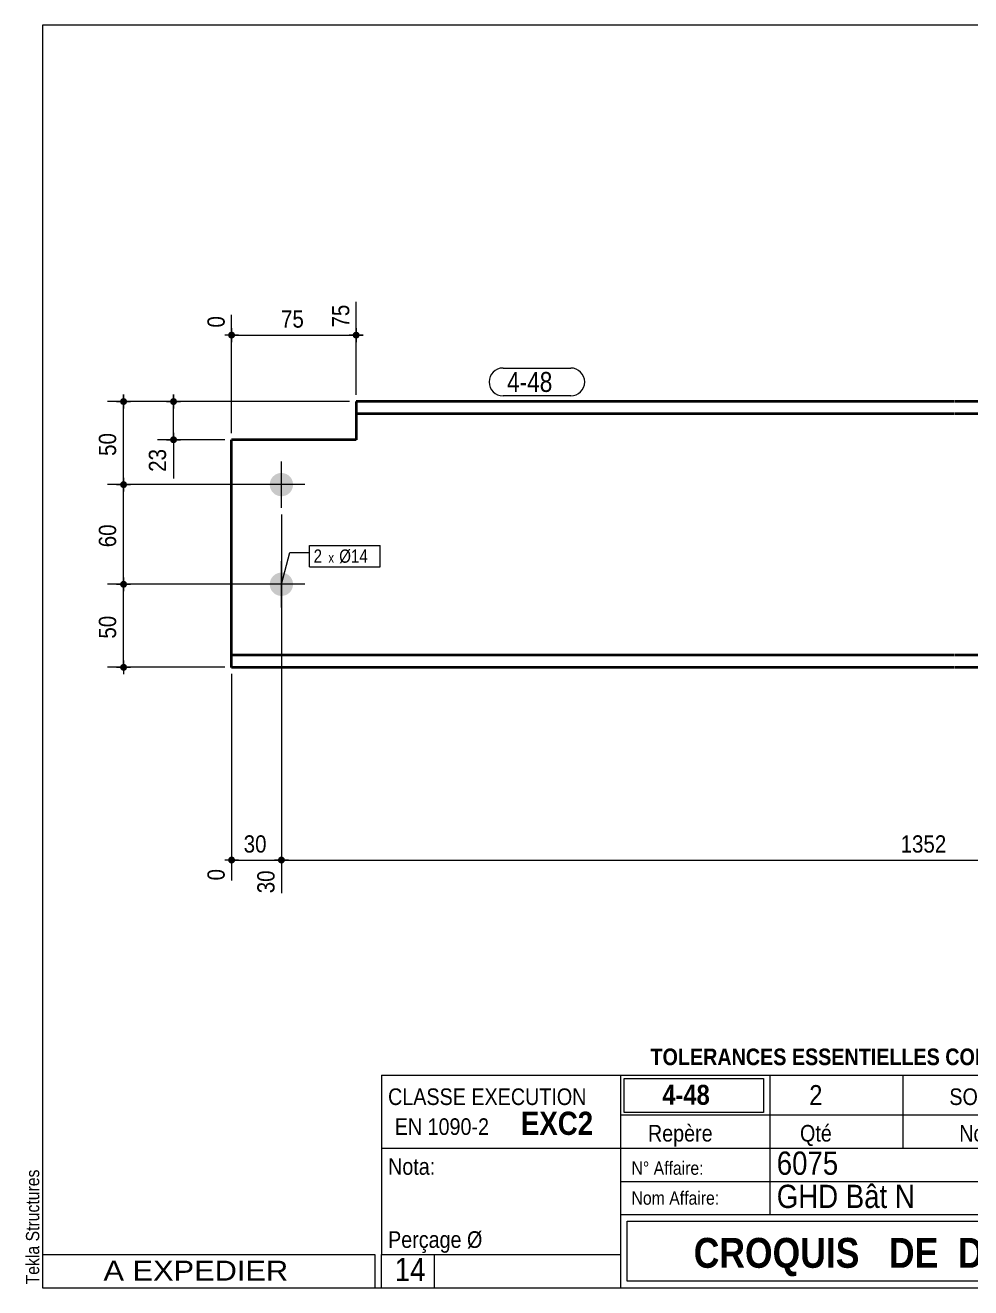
# Model space of a CAD drawing. Header units: millimetres. Extents: x 2 to 287, y 5 to 195.
# Drawn here: x 2.4 to 144.7, y 5 to 195 of the extents above; entities that cross this region are included whole.
import ezdxf

# ---------------------------------------------------------------- set-up
doc = ezdxf.new("R2010")
doc.units = ezdxf.units.MM
doc.linetypes.add('CACHE2', pattern=[1.190625, 0.79375, -0.396875])
for name, color, linetype, lineweight in [('Autre type objet', 1, 'Continuous', 0), ('Boulon', 7, 'Continuous', 0), ('Cache', 7, 'Continuous', 0), ('Cotation', 7, 'Continuous', 0), ('Désignation boulon', 3, 'Continuous', 0), ('Feuille dessin', 5, 'Continuous', 0), ('Piece', 2, 'Continuous', 0), ('Repère pièce', 3, 'Continuous', 0)]:
    doc.layers.add(name, color=color, linetype=linetype, lineweight=lineweight)
doc.styles.add('ARIAL', font='ARIAL.TTF')
doc.styles.add('ARIAL_BOLD', font='ARIALBD.TTF')
doc.styles.add('ARIAL_NARROW', font='ARIAL.TTF')
doc.styles.add('COMIC_SANS_MS', font='COMIC.TTF')

# ---------------------------------------------------------------- blocks, each defined once
blk = doc.blocks.new('*A2')
at = {"layer": 'Boulon'}
for points in [[(42.7, 125.82), (42.7, 125.78), (42.69, 125.74), (42.69, 125.7), (42.69, 125.65), (42.68, 125.61), (42.67, 125.57), (42.66, 125.53), (42.66, 125.48), (42.65, 125.44), (42.63, 125.4), (42.62, 125.36), (42.61, 125.32), (42.6, 125.28), (42.58, 125.24), (42.56, 125.2), (42.55, 125.16), (42.53, 125.12), (42.51, 125.08), (42.49, 125.04), (42.47, 125), (42.45, 124.97), (42.43, 124.93), (42.4, 124.89), (42.38, 124.86), (42.35, 124.82), (42.33, 124.79), (42.3, 124.76), (42.27, 124.72), (42.24, 124.69), (42.22, 124.66), (42.19, 124.63), (42.15, 124.6), (42.12, 124.57), (42.09, 124.54), (42.06, 124.51), (42.02, 124.49), (41.99, 124.46), (41.96, 124.44), (41.92, 124.41), (41.88, 124.39), (41.85, 124.37), (41.81, 124.34), (41.77, 124.32), (41.73, 124.3), (41.7, 124.29), (41.66, 124.27), (41.62, 124.25), (41.58, 124.23), (41.54, 124.22), (41.5, 124.21), (41.46, 124.19), (41.41, 124.18), (41.37, 124.17), (41.33, 124.16), (41.29, 124.15), (41.25, 124.14), (41.2, 124.14), (41.16, 124.13), (41.12, 124.13), (41.08, 124.12), (41.03, 124.12), (40.99, 124.12), (40.95, 124.12), (40.91, 124.12), (40.86, 124.12), (40.82, 124.12), (40.78, 124.13), (40.73, 124.13), (40.69, 124.14), (40.65, 124.14), (40.61, 124.15), (40.56, 124.16), (40.52, 124.17), (40.48, 124.18), (40.44, 124.19), (40.4, 124.21), (40.36, 124.22), (40.32, 124.23), (40.28, 124.25), (40.24, 124.27), (40.2, 124.29), (40.16, 124.3), (40.12, 124.32), (40.09, 124.34), (40.05, 124.37), (40.01, 124.39), (39.98, 124.41), (39.94, 124.44), (39.91, 124.46), (39.87, 124.49), (39.84, 124.51), (39.81, 124.54), (39.77, 124.57), (39.74, 124.6), (39.71, 124.63), (39.68, 124.66), (39.65, 124.69), (39.62, 124.72), (39.6, 124.76), (39.57, 124.79), (39.54, 124.82), (39.52, 124.86), (39.49, 124.89), (39.47, 124.93), (39.45, 124.97), (39.43, 125), (39.4, 125.04), (39.39, 125.08), (39.37, 125.12), (39.35, 125.16), (39.33, 125.2), (39.32, 125.24), (39.3, 125.28), (39.29, 125.32), (39.27, 125.36), (39.26, 125.4), (39.25, 125.44), (39.24, 125.48), (39.23, 125.53), (39.22, 125.57), (39.22, 125.61), (39.21, 125.65), (39.21, 125.7), (39.2, 125.74), (39.2, 125.78), (39.2, 125.82), (39.2, 125.87), (39.2, 125.91), (39.2, 125.95), (39.2, 126), (39.21, 126.04), (39.21, 126.08), (39.22, 126.12), (39.22, 126.17), (39.23, 126.21), (39.24, 126.25), (39.25, 126.29), (39.26, 126.33), (39.27, 126.38), (39.29, 126.42), (39.3, 126.46), (39.32, 126.5), (39.33, 126.54), (39.35, 126.58), (39.37, 126.62), (39.39, 126.65), (39.4, 126.69), (39.43, 126.73), (39.45, 126.77), (39.47, 126.8), (39.49, 126.84), (39.52, 126.87), (39.54, 126.91), (39.57, 126.94), (39.6, 126.98), (39.62, 127.01), (39.65, 127.04), (39.68, 127.07), (39.71, 127.1), (39.74, 127.13), (39.77, 127.16), (39.81, 127.19), (39.84, 127.22), (39.87, 127.25), (39.91, 127.27), (39.94, 127.3), (39.98, 127.32), (40.01, 127.35), (40.05, 127.37), (40.09, 127.39), (40.12, 127.41), (40.16, 127.43), (40.2, 127.45), (40.24, 127.47), (40.28, 127.48), (40.32, 127.5), (40.36, 127.51), (40.4, 127.53), (40.44, 127.54), (40.48, 127.55), (40.52, 127.56), (40.56, 127.57), (40.61, 127.58), (40.65, 127.59), (40.69, 127.6), (40.73, 127.6), (40.78, 127.61), (40.82, 127.61), (40.86, 127.61), (40.91, 127.62), (40.95, 127.62), (40.99, 127.62), (41.03, 127.61), (41.08, 127.61), (41.12, 127.61), (41.16, 127.6), (41.2, 127.6), (41.25, 127.59), (41.29, 127.58), (41.33, 127.57), (41.37, 127.56), (41.41, 127.55), (41.46, 127.54), (41.5, 127.53), (41.54, 127.51), (41.58, 127.5), (41.62, 127.48), (41.66, 127.47), (41.7, 127.45), (41.73, 127.43), (41.77, 127.41), (41.81, 127.39), (41.85, 127.37), (41.88, 127.35), (41.92, 127.32), (41.96, 127.3), (41.99, 127.27), (42.02, 127.25), (42.06, 127.22), (42.09, 127.19), (42.12, 127.16), (42.15, 127.13), (42.19, 127.1), (42.22, 127.07), (42.24, 127.04), (42.27, 127.01), (42.3, 126.98), (42.33, 126.94), (42.35, 126.91), (42.38, 126.87), (42.4, 126.84), (42.43, 126.8), (42.45, 126.77), (42.47, 126.73), (42.49, 126.69), (42.51, 126.65), (42.53, 126.62), (42.55, 126.58), (42.56, 126.54), (42.58, 126.5), (42.6, 126.46), (42.61, 126.42), (42.62, 126.38), (42.63, 126.33), (42.65, 126.29), (42.66, 126.25), (42.66, 126.21), (42.67, 126.17), (42.68, 126.12), (42.69, 126.08), (42.69, 126.04), (42.69, 126), (42.7, 125.95), (42.7, 125.91), (42.7, 125.87)], [(42.7, 110.82), (42.7, 110.78), (42.69, 110.74), (42.69, 110.7), (42.69, 110.65), (42.68, 110.61), (42.67, 110.57), (42.66, 110.53), (42.66, 110.48), (42.65, 110.44), (42.63, 110.4), (42.62, 110.36), (42.61, 110.32), (42.6, 110.28), (42.58, 110.24), (42.56, 110.2), (42.55, 110.16), (42.53, 110.12), (42.51, 110.08), (42.49, 110.04), (42.47, 110), (42.45, 109.97), (42.43, 109.93), (42.4, 109.89), (42.38, 109.86), (42.35, 109.82), (42.33, 109.79), (42.3, 109.76), (42.27, 109.72), (42.24, 109.69), (42.22, 109.66), (42.19, 109.63), (42.15, 109.6), (42.12, 109.57), (42.09, 109.54), (42.06, 109.51), (42.02, 109.49), (41.99, 109.46), (41.96, 109.44), (41.92, 109.41), (41.88, 109.39), (41.85, 109.37), (41.81, 109.34), (41.77, 109.32), (41.73, 109.3), (41.7, 109.29), (41.66, 109.27), (41.62, 109.25), (41.58, 109.23), (41.54, 109.22), (41.5, 109.21), (41.46, 109.19), (41.41, 109.18), (41.37, 109.17), (41.33, 109.16), (41.29, 109.15), (41.25, 109.14), (41.2, 109.14), (41.16, 109.13), (41.12, 109.13), (41.08, 109.12), (41.03, 109.12), (40.99, 109.12), (40.95, 109.12), (40.91, 109.12), (40.86, 109.12), (40.82, 109.12), (40.78, 109.13), (40.73, 109.13), (40.69, 109.14), (40.65, 109.14), (40.61, 109.15), (40.56, 109.16), (40.52, 109.17), (40.48, 109.18), (40.44, 109.19), (40.4, 109.21), (40.36, 109.22), (40.32, 109.23), (40.28, 109.25), (40.24, 109.27), (40.2, 109.29), (40.16, 109.3), (40.12, 109.32), (40.09, 109.34), (40.05, 109.37), (40.01, 109.39), (39.98, 109.41), (39.94, 109.44), (39.91, 109.46), (39.87, 109.49), (39.84, 109.51), (39.81, 109.54), (39.77, 109.57), (39.74, 109.6), (39.71, 109.63), (39.68, 109.66), (39.65, 109.69), (39.62, 109.72), (39.6, 109.76), (39.57, 109.79), (39.54, 109.82), (39.52, 109.86), (39.49, 109.89), (39.47, 109.93), (39.45, 109.97), (39.43, 110), (39.4, 110.04), (39.39, 110.08), (39.37, 110.12), (39.35, 110.16), (39.33, 110.2), (39.32, 110.24), (39.3, 110.28), (39.29, 110.32), (39.27, 110.36), (39.26, 110.4), (39.25, 110.44), (39.24, 110.48), (39.23, 110.53), (39.22, 110.57), (39.22, 110.61), (39.21, 110.65), (39.21, 110.7), (39.2, 110.74), (39.2, 110.78), (39.2, 110.82), (39.2, 110.87), (39.2, 110.91), (39.2, 110.95), (39.2, 111), (39.21, 111.04), (39.21, 111.08), (39.22, 111.12), (39.22, 111.17), (39.23, 111.21), (39.24, 111.25), (39.25, 111.29), (39.26, 111.33), (39.27, 111.38), (39.29, 111.42), (39.3, 111.46), (39.32, 111.5), (39.33, 111.54), (39.35, 111.58), (39.37, 111.62), (39.39, 111.65), (39.4, 111.69), (39.43, 111.73), (39.45, 111.77), (39.47, 111.8), (39.49, 111.84), (39.52, 111.87), (39.54, 111.91), (39.57, 111.94), (39.6, 111.98), (39.62, 112.01), (39.65, 112.04), (39.68, 112.07), (39.71, 112.1), (39.74, 112.13), (39.77, 112.16), (39.81, 112.19), (39.84, 112.22), (39.87, 112.25), (39.91, 112.27), (39.94, 112.3), (39.98, 112.32), (40.01, 112.35), (40.05, 112.37), (40.09, 112.39), (40.12, 112.41), (40.16, 112.43), (40.2, 112.45), (40.24, 112.47), (40.28, 112.48), (40.32, 112.5), (40.36, 112.51), (40.4, 112.53), (40.44, 112.54), (40.48, 112.55), (40.52, 112.56), (40.56, 112.57), (40.61, 112.58), (40.65, 112.59), (40.69, 112.6), (40.73, 112.6), (40.78, 112.61), (40.82, 112.61), (40.86, 112.61), (40.91, 112.62), (40.95, 112.62), (40.99, 112.62), (41.03, 112.61), (41.08, 112.61), (41.12, 112.61), (41.16, 112.6), (41.2, 112.6), (41.25, 112.59), (41.29, 112.58), (41.33, 112.57), (41.37, 112.56), (41.41, 112.55), (41.46, 112.54), (41.5, 112.53), (41.54, 112.51), (41.58, 112.5), (41.62, 112.48), (41.66, 112.47), (41.7, 112.45), (41.73, 112.43), (41.77, 112.41), (41.81, 112.39), (41.85, 112.37), (41.88, 112.35), (41.92, 112.32), (41.96, 112.3), (41.99, 112.27), (42.02, 112.25), (42.06, 112.22), (42.09, 112.19), (42.12, 112.16), (42.15, 112.13), (42.19, 112.1), (42.22, 112.07), (42.24, 112.04), (42.27, 112.01), (42.3, 111.98), (42.33, 111.94), (42.35, 111.91), (42.38, 111.87), (42.4, 111.84), (42.43, 111.8), (42.45, 111.77), (42.47, 111.73), (42.49, 111.69), (42.51, 111.65), (42.53, 111.62), (42.55, 111.58), (42.56, 111.54), (42.58, 111.5), (42.6, 111.46), (42.61, 111.42), (42.62, 111.38), (42.63, 111.33), (42.65, 111.29), (42.66, 111.25), (42.66, 111.21), (42.67, 111.17), (42.68, 111.12), (42.69, 111.08), (42.69, 111.04), (42.69, 111), (42.7, 110.95), (42.7, 110.91), (42.7, 110.87)]]:
    blk.add_hatch(color=256, dxfattribs=at).paths.add_polyline_path(points, flags=17)
at = {"layer": 'Boulon', "linetype": 'Continuous', "lineweight": 0}
for p, q in [((40.95, 122.37), (40.95, 129.37)), ((44.45, 125.87), (37.45, 125.87)), ((40.95, 107.37), (40.95, 114.37)), ((44.45, 110.87), (37.45, 110.87))]:
    blk.add_line(p, q, dxfattribs=at)
blk = doc.blocks.new('*A3')
at = {"layer": 'Cache', "color": 7, "linetype": 'CACHE2', "lineweight": 20}
for p, q in [((33.448263, 100.217025), (33.448263, 132.617025)), ((33.449702, 98.367025), (33.449702, 100.217025))]:
    blk.add_line(p, q, dxfattribs=at)
at = {"layer": 'Piece', "color": 2, "linetype": 'Continuous', "lineweight": 40}
for p, q in [((52.19817, 138.367025), (52.19817, 136.517025)), ((142.19817, 138.367025), (52.19817, 138.367025)), ((232.540957, 138.367025), (142.29817, 138.367025)), ((142.19817, 136.517025), (52.19817, 136.517025)), ((52.19817, 136.517025), (52.19817, 132.617025)), ((232.540957, 136.517025), (142.29817, 136.517025)), ((52.19817, 132.617025), (33.448076, 132.617025)), ((33.448076, 100.217025), (33.448076, 132.617025)), ((142.19817, 100.217025), (33.446638, 100.217025)), ((33.446638, 98.367025), (33.446638, 100.217025)), ((232.540957, 100.217025), (142.29817, 100.217025)), ((142.19817, 98.367025), (33.446638, 98.367025)), ((232.540957, 98.367025), (142.29817, 98.367025))]:
    blk.add_line(p, q, dxfattribs=at)
blk = doc.blocks.new('*A4')
at = {"layer": 'Feuille dessin', "linetype": 'Continuous', "lineweight": 0}
for p, q in [((282, 195), (5, 195)), ((5, 195), (5, 5)), ((5, 5), (282, 5))]:
    blk.add_line(p, q, dxfattribs=at)
at = {"layer": 'Feuille dessin', "style": 'ARIAL', "width": 0.85}
blk.add_text('Tekla Structures', height=2, rotation=90, dxfattribs=at).set_placement((4.5, 5.5))
blk = doc.blocks.new('*A6')
at = {"layer": 'Autre type objet', "linetype": 'Continuous', "lineweight": 0}
for p, q in [((56, 37), (92, 37)), ((56, 37), (56, 10)), ((92, 37), (92, 10)), ((56, 26), (92, 26)), ((56, 10), (92, 10)), ((56, 5), (56, 10)), ((64, 5), (64, 10)), ((56, 5), (64, 5))]:
    blk.add_line(p, q, dxfattribs=at)
at = {"layer": 'Autre type objet', "width": 0.85}
for s, height, style, p in [('CLASSE EXECUTION', 2.5, 'ARIAL', (57, 32.5)), ('EN 1090-2', 2.5, 'ARIAL', (58, 28)), ('EXC2', 3.5, 'ARIAL_BOLD', (77, 28)), ('Nota:', 2.5, 'ARIAL', (57, 22)), ('Perçage Ø', 2.5, 'ARIAL', (57, 11)), ('14', 3.5, 'ARIAL_NARROW', (58.014234, 6))]:
    blk.add_text(s, height=height, dxfattribs=dict(at, style=style)).set_placement(p)
blk = doc.blocks.new('*A7')
at = {"layer": 'Autre type objet', "linetype": 'Continuous', "lineweight": 0}
for p, q in [((92, 37), (282, 37)), ((92, 37), (92, 31)), ((92.51953, 36.5), (113.5, 36.5)), ((92.51953, 31.394341), (92.51953, 36.5)), ((113.5, 36.5), (113.5, 31.394341)), ((114.5, 31), (114.5, 37)), ((134.5, 31), (134.5, 37)), ((92, 31), (282, 31)), ((92, 31), (92, 5)), ((113.5, 31.394341), (92.51953, 31.394341)), ((114.5, 16), (114.5, 31)), ((134.5, 26), (134.5, 31)), ((92, 26), (282, 26)), ((92, 21), (241.327069, 20.935451)), ((92, 16), (181, 16)), ((93, 15), (180, 15)), ((93, 6), (93, 15)), ((180, 6), (93, 6)), ((92, 5), (282, 5))]:
    blk.add_line(p, q, dxfattribs=at)
at = {"layer": 'Autre type objet', "width": 0.85}
for s, height, style, p in [('TOLERANCES ESSENTIELLES CONFORMES A LA NORME 1090-1', 2.5, 'ARIAL_BOLD', (96.5, 38.5)), ('4-48', 3, 'ARIAL_BOLD', (98.285724, 32.540141)), ('2', 3, 'ARIAL', (120.389893, 32.5)), ('SOLIVE', 2.5, 'ARIAL', (141.474609, 32.5)), ('Repère', 2.5, 'ARIAL', (96.112978, 27)), ('Qté', 2.5, 'ARIAL', (119, 27)), ('Nom', 2.5, 'ARIAL', (142.961426, 27)), ('6075', 3.5, 'ARIAL', (115.5, 22)), ('N° Affaire:', 2, 'ARIAL', (93.640566, 22)), ('Nom Affaire:', 2, 'ARIAL', (93.640566, 17.5)), ('GHD Bât N', 3.5, 'ARIAL', (115.5, 17)), ('CROQUIS   DE  DEBIT', 4.5, 'ARIAL_BOLD', (103, 8))]:
    blk.add_text(s, height=height, dxfattribs=dict(at, style=style)).set_placement(p)
blk = doc.blocks.new('*A8')
at = {"layer": 'Autre type objet', "linetype": 'Continuous', "lineweight": 0}
for p, q in [((5, 10), (55, 10)), ((5, 10), (5, 5)), ((55, 10), (55, 5)), ((5, 5), (55, 5))]:
    blk.add_line(p, q, dxfattribs=at)
at = {"layer": 'Autre type objet', "style": 'ARIAL', "width": 1.105}
blk.add_text('A EXPEDIER', height=3, dxfattribs=at).set_placement((14.169647, 6.073465))
blk = doc.blocks.new('*A9')
at = {"layer": 'Cotation'}
for points in [[(33.42, 68.85), (33.4, 68.85), (33.37, 68.85), (33.35, 68.86), (33.32, 68.86), (33.3, 68.87), (33.27, 68.88), (33.25, 68.89), (33.22, 68.9), (33.2, 68.91), (33.18, 68.92), (33.16, 68.93), (33.14, 68.95), (33.12, 68.97), (33.1, 68.98), (33.08, 69), (33.06, 69.02), (33.04, 69.04), (33.03, 69.06), (33.01, 69.08), (33, 69.1), (32.99, 69.12), (32.98, 69.14), (32.97, 69.17), (32.96, 69.19), (32.95, 69.22), (32.94, 69.24), (32.94, 69.27), (32.93, 69.29), (32.93, 69.32), (32.93, 69.34), (32.93, 69.37), (32.93, 69.39), (32.93, 69.42), (32.93, 69.44), (32.94, 69.47), (32.94, 69.49), (32.95, 69.52), (32.96, 69.54), (32.97, 69.57), (32.98, 69.59), (32.99, 69.61), (33, 69.63), (33.01, 69.66), (33.03, 69.68), (33.04, 69.7), (33.06, 69.72), (33.08, 69.73), (33.1, 69.75), (33.12, 69.77), (33.14, 69.78), (33.16, 69.8), (33.18, 69.81), (33.2, 69.83), (33.22, 69.84), (33.25, 69.85), (33.27, 69.86), (33.3, 69.86), (33.32, 69.87), (33.35, 69.88), (33.37, 69.88), (33.4, 69.88), (33.42, 69.89), (33.45, 69.89), (33.47, 69.89), (33.5, 69.88), (33.52, 69.88), (33.55, 69.88), (33.57, 69.87), (33.6, 69.86), (33.62, 69.86), (33.65, 69.85), (33.67, 69.84), (33.69, 69.83), (33.71, 69.81), (33.74, 69.8), (33.76, 69.78), (33.78, 69.77), (33.8, 69.75), (33.81, 69.73), (33.83, 69.72), (33.85, 69.7), (33.86, 69.68), (33.88, 69.66), (33.89, 69.63), (33.91, 69.61), (33.92, 69.59), (33.93, 69.57), (33.94, 69.54), (33.94, 69.52), (33.95, 69.49), (33.96, 69.47), (33.96, 69.44), (33.96, 69.42), (33.97, 69.39), (33.97, 69.37), (33.97, 69.34), (33.96, 69.32), (33.96, 69.29), (33.96, 69.27), (33.95, 69.24), (33.94, 69.22), (33.94, 69.19), (33.93, 69.17), (33.92, 69.14), (33.91, 69.12), (33.89, 69.1), (33.88, 69.08), (33.86, 69.06), (33.85, 69.04), (33.83, 69.02), (33.81, 69), (33.8, 68.98), (33.78, 68.97), (33.76, 68.95), (33.74, 68.93), (33.71, 68.92), (33.69, 68.91), (33.67, 68.9), (33.65, 68.89), (33.62, 68.88), (33.6, 68.87), (33.57, 68.86), (33.55, 68.86), (33.52, 68.85), (33.5, 68.85), (33.47, 68.85), (33.45, 68.85)], [(40.92, 68.85), (40.9, 68.85), (40.87, 68.85), (40.85, 68.86), (40.82, 68.86), (40.8, 68.87), (40.77, 68.88), (40.75, 68.89), (40.73, 68.9), (40.7, 68.91), (40.68, 68.92), (40.66, 68.93), (40.64, 68.95), (40.62, 68.97), (40.6, 68.98), (40.58, 69), (40.56, 69.02), (40.55, 69.04), (40.53, 69.06), (40.52, 69.08), (40.5, 69.1), (40.49, 69.12), (40.48, 69.14), (40.47, 69.17), (40.46, 69.19), (40.45, 69.22), (40.44, 69.24), (40.44, 69.27), (40.43, 69.29), (40.43, 69.32), (40.43, 69.34), (40.43, 69.37), (40.43, 69.39), (40.43, 69.42), (40.43, 69.44), (40.44, 69.47), (40.44, 69.49), (40.45, 69.52), (40.46, 69.54), (40.47, 69.57), (40.48, 69.59), (40.49, 69.61), (40.5, 69.63), (40.52, 69.66), (40.53, 69.68), (40.55, 69.7), (40.56, 69.72), (40.58, 69.73), (40.6, 69.75), (40.62, 69.77), (40.64, 69.78), (40.66, 69.8), (40.68, 69.81), (40.7, 69.83), (40.73, 69.84), (40.75, 69.85), (40.77, 69.86), (40.8, 69.86), (40.82, 69.87), (40.85, 69.88), (40.87, 69.88), (40.9, 69.88), (40.92, 69.89), (40.95, 69.89), (40.97, 69.89), (41, 69.88), (41.02, 69.88), (41.05, 69.88), (41.07, 69.87), (41.1, 69.86), (41.12, 69.86), (41.15, 69.85), (41.17, 69.84), (41.19, 69.83), (41.22, 69.81), (41.24, 69.8), (41.26, 69.78), (41.28, 69.77), (41.3, 69.75), (41.32, 69.73), (41.33, 69.72), (41.35, 69.7), (41.37, 69.68), (41.38, 69.66), (41.39, 69.63), (41.41, 69.61), (41.42, 69.59), (41.43, 69.57), (41.44, 69.54), (41.45, 69.52), (41.45, 69.49), (41.46, 69.47), (41.46, 69.44), (41.47, 69.42), (41.47, 69.39), (41.47, 69.37), (41.47, 69.34), (41.47, 69.32), (41.46, 69.29), (41.46, 69.27), (41.45, 69.24), (41.45, 69.22), (41.44, 69.19), (41.43, 69.17), (41.42, 69.14), (41.41, 69.12), (41.39, 69.1), (41.38, 69.08), (41.37, 69.06), (41.35, 69.04), (41.33, 69.02), (41.32, 69), (41.3, 68.98), (41.28, 68.97), (41.26, 68.95), (41.24, 68.93), (41.22, 68.92), (41.19, 68.91), (41.17, 68.9), (41.15, 68.89), (41.12, 68.88), (41.1, 68.87), (41.07, 68.86), (41.05, 68.86), (41.02, 68.85), (41, 68.85), (40.97, 68.85), (40.95, 68.85)]]:
    blk.add_hatch(color=256, dxfattribs=at).paths.add_polyline_path(points, flags=17)
at = {"layer": 'Cotation', "linetype": 'Continuous', "lineweight": 0}
for p, q in [((40.95, 121.37), (40.95, 64.37)), ((33.45, 97.37), (33.45, 66.3)), ((33.45, 70.41), (33.45, 68.33)), ((40.95, 70.41), (40.95, 68.33)), ((34.49, 69.37), (32.41, 69.37)), ((33.45, 69.37), (32.41, 69.37)), ((33.45, 69.37), (40.95, 69.37)), ((41.99, 69.37), (39.91, 69.37)), ((40.95, 69.37), (41.99, 69.37))]:
    blk.add_line(p, q, dxfattribs=at)
at = {"layer": 'Cotation'}
for p in [(33.45, 69.37), (40.95, 69.37)]:
    blk.add_point(p, dxfattribs=at)
at = {"layer": 'Cotation', "style": 'ARIAL', "width": 0.85}
blk.add_text('30', height=2.6, dxfattribs=at).set_placement((35.27, 70.49))
for s, p in [('0', (32.41, 66.3)), ('30', (39.91, 64.37))]:
    blk.add_text(s, height=2.6, rotation=90.0002, dxfattribs=at).set_placement(p)
blk = doc.blocks.new('*A10')
at = {"layer": 'Cotation'}
blk.add_hatch(color=256, dxfattribs=at).paths.add_polyline_path([(40.92, 68.85), (40.9, 68.85), (40.87, 68.85), (40.85, 68.86), (40.82, 68.86), (40.8, 68.87), (40.77, 68.88), (40.75, 68.89), (40.73, 68.9), (40.7, 68.91), (40.68, 68.92), (40.66, 68.93), (40.64, 68.95), (40.62, 68.97), (40.6, 68.98), (40.58, 69), (40.56, 69.02), (40.55, 69.04), (40.53, 69.06), (40.52, 69.08), (40.5, 69.1), (40.49, 69.12), (40.48, 69.14), (40.47, 69.17), (40.46, 69.19), (40.45, 69.22), (40.44, 69.24), (40.44, 69.27), (40.43, 69.29), (40.43, 69.32), (40.43, 69.34), (40.43, 69.37), (40.43, 69.39), (40.43, 69.42), (40.43, 69.44), (40.44, 69.47), (40.44, 69.49), (40.45, 69.52), (40.46, 69.54), (40.47, 69.57), (40.48, 69.59), (40.49, 69.61), (40.5, 69.63), (40.52, 69.66), (40.53, 69.68), (40.55, 69.7), (40.56, 69.72), (40.58, 69.73), (40.6, 69.75), (40.62, 69.77), (40.64, 69.78), (40.66, 69.8), (40.68, 69.81), (40.7, 69.83), (40.73, 69.84), (40.75, 69.85), (40.77, 69.86), (40.8, 69.86), (40.82, 69.87), (40.85, 69.88), (40.87, 69.88), (40.9, 69.88), (40.92, 69.89), (40.95, 69.89), (40.97, 69.89), (41, 69.88), (41.02, 69.88), (41.05, 69.88), (41.07, 69.87), (41.1, 69.86), (41.12, 69.86), (41.15, 69.85), (41.17, 69.84), (41.19, 69.83), (41.22, 69.81), (41.24, 69.8), (41.26, 69.78), (41.28, 69.77), (41.3, 69.75), (41.32, 69.73), (41.33, 69.72), (41.35, 69.7), (41.37, 69.68), (41.38, 69.66), (41.39, 69.63), (41.41, 69.61), (41.42, 69.59), (41.43, 69.57), (41.44, 69.54), (41.45, 69.52), (41.45, 69.49), (41.46, 69.47), (41.46, 69.44), (41.47, 69.42), (41.47, 69.39), (41.47, 69.37), (41.47, 69.34), (41.47, 69.32), (41.46, 69.29), (41.46, 69.27), (41.45, 69.24), (41.45, 69.22), (41.44, 69.19), (41.43, 69.17), (41.42, 69.14), (41.41, 69.12), (41.39, 69.1), (41.38, 69.08), (41.37, 69.06), (41.35, 69.04), (41.33, 69.02), (41.32, 69), (41.3, 68.98), (41.28, 68.97), (41.26, 68.95), (41.24, 68.93), (41.22, 68.92), (41.19, 68.91), (41.17, 68.9), (41.15, 68.89), (41.12, 68.88), (41.1, 68.87), (41.07, 68.86), (41.05, 68.86), (41.02, 68.85), (41, 68.85), (40.97, 68.85), (40.95, 68.85)], flags=17)
at = {"layer": 'Cotation', "linetype": 'Continuous', "lineweight": 0}
for p, q in [((40.95, 121.37), (40.95, 64.37)), ((40.95, 70.41), (40.95, 68.33)), ((41.99, 69.37), (39.91, 69.37)), ((40.95, 69.37), (39.91, 69.37)), ((40.95, 69.37), (235.04, 69.37))]:
    blk.add_line(p, q, dxfattribs=at)
at = {"layer": 'Cotation'}
blk.add_point((40.95, 69.37), dxfattribs=at)
at = {"layer": 'Cotation', "style": 'ARIAL', "width": 0.85}
blk.add_text('1352', height=2.6, dxfattribs=at).set_placement((134.14, 70.49))
blk = doc.blocks.new('*A12')
at = {"layer": 'Cotation'}
for points in [[(24.69, 137.85), (24.66, 137.85), (24.64, 137.85), (24.61, 137.86), (24.59, 137.86), (24.56, 137.87), (24.54, 137.88), (24.51, 137.89), (24.49, 137.9), (24.47, 137.91), (24.45, 137.92), (24.42, 137.93), (24.4, 137.95), (24.38, 137.97), (24.36, 137.98), (24.35, 138), (24.33, 138.02), (24.31, 138.04), (24.3, 138.06), (24.28, 138.08), (24.27, 138.1), (24.25, 138.12), (24.24, 138.14), (24.23, 138.17), (24.22, 138.19), (24.22, 138.22), (24.21, 138.24), (24.2, 138.27), (24.2, 138.29), (24.2, 138.32), (24.19, 138.34), (24.19, 138.37), (24.19, 138.39), (24.2, 138.42), (24.2, 138.44), (24.2, 138.47), (24.21, 138.49), (24.22, 138.52), (24.22, 138.54), (24.23, 138.57), (24.24, 138.59), (24.25, 138.61), (24.27, 138.63), (24.28, 138.66), (24.3, 138.68), (24.31, 138.7), (24.33, 138.72), (24.35, 138.73), (24.36, 138.75), (24.38, 138.77), (24.4, 138.78), (24.42, 138.8), (24.45, 138.81), (24.47, 138.83), (24.49, 138.84), (24.51, 138.85), (24.54, 138.86), (24.56, 138.86), (24.59, 138.87), (24.61, 138.88), (24.64, 138.88), (24.66, 138.88), (24.69, 138.89), (24.71, 138.89), (24.74, 138.89), (24.76, 138.88), (24.79, 138.88), (24.81, 138.88), (24.84, 138.87), (24.86, 138.86), (24.89, 138.86), (24.91, 138.85), (24.94, 138.84), (24.96, 138.83), (24.98, 138.81), (25, 138.8), (25.02, 138.78), (25.04, 138.77), (25.06, 138.75), (25.08, 138.73), (25.1, 138.72), (25.12, 138.7), (25.13, 138.68), (25.15, 138.66), (25.16, 138.63), (25.17, 138.61), (25.18, 138.59), (25.19, 138.57), (25.2, 138.54), (25.21, 138.52), (25.22, 138.49), (25.22, 138.47), (25.23, 138.44), (25.23, 138.42), (25.23, 138.39), (25.23, 138.37), (25.23, 138.34), (25.23, 138.32), (25.23, 138.29), (25.22, 138.27), (25.22, 138.24), (25.21, 138.22), (25.2, 138.19), (25.19, 138.17), (25.18, 138.14), (25.17, 138.12), (25.16, 138.1), (25.15, 138.08), (25.13, 138.06), (25.12, 138.04), (25.1, 138.02), (25.08, 138), (25.06, 137.98), (25.04, 137.97), (25.02, 137.95), (25, 137.93), (24.98, 137.92), (24.96, 137.91), (24.94, 137.9), (24.91, 137.89), (24.89, 137.88), (24.86, 137.87), (24.84, 137.86), (24.81, 137.86), (24.79, 137.85), (24.76, 137.85), (24.74, 137.85), (24.71, 137.85)], [(24.69, 132.1), (24.66, 132.1), (24.64, 132.1), (24.61, 132.11), (24.59, 132.11), (24.56, 132.12), (24.54, 132.13), (24.51, 132.14), (24.49, 132.15), (24.47, 132.16), (24.45, 132.17), (24.42, 132.18), (24.4, 132.2), (24.38, 132.22), (24.36, 132.23), (24.35, 132.25), (24.33, 132.27), (24.31, 132.29), (24.3, 132.31), (24.28, 132.33), (24.27, 132.35), (24.25, 132.37), (24.24, 132.39), (24.23, 132.42), (24.22, 132.44), (24.22, 132.47), (24.21, 132.49), (24.2, 132.52), (24.2, 132.54), (24.2, 132.57), (24.19, 132.59), (24.19, 132.62), (24.19, 132.64), (24.2, 132.67), (24.2, 132.69), (24.2, 132.72), (24.21, 132.74), (24.22, 132.77), (24.22, 132.79), (24.23, 132.82), (24.24, 132.84), (24.25, 132.86), (24.27, 132.88), (24.28, 132.91), (24.3, 132.93), (24.31, 132.95), (24.33, 132.97), (24.35, 132.98), (24.36, 133), (24.38, 133.02), (24.4, 133.03), (24.42, 133.05), (24.45, 133.06), (24.47, 133.08), (24.49, 133.09), (24.51, 133.1), (24.54, 133.11), (24.56, 133.11), (24.59, 133.12), (24.61, 133.13), (24.64, 133.13), (24.66, 133.13), (24.69, 133.14), (24.71, 133.14), (24.74, 133.14), (24.76, 133.13), (24.79, 133.13), (24.81, 133.13), (24.84, 133.12), (24.86, 133.11), (24.89, 133.11), (24.91, 133.1), (24.94, 133.09), (24.96, 133.08), (24.98, 133.06), (25, 133.05), (25.02, 133.03), (25.04, 133.02), (25.06, 133), (25.08, 132.98), (25.1, 132.97), (25.12, 132.95), (25.13, 132.93), (25.15, 132.91), (25.16, 132.88), (25.17, 132.86), (25.18, 132.84), (25.19, 132.82), (25.2, 132.79), (25.21, 132.77), (25.22, 132.74), (25.22, 132.72), (25.23, 132.69), (25.23, 132.67), (25.23, 132.64), (25.23, 132.62), (25.23, 132.59), (25.23, 132.57), (25.23, 132.54), (25.22, 132.52), (25.22, 132.49), (25.21, 132.47), (25.2, 132.44), (25.19, 132.42), (25.18, 132.39), (25.17, 132.37), (25.16, 132.35), (25.15, 132.33), (25.13, 132.31), (25.12, 132.29), (25.1, 132.27), (25.08, 132.25), (25.06, 132.23), (25.04, 132.22), (25.02, 132.2), (25, 132.18), (24.98, 132.17), (24.96, 132.16), (24.94, 132.15), (24.91, 132.14), (24.89, 132.13), (24.86, 132.12), (24.84, 132.11), (24.81, 132.11), (24.79, 132.1), (24.76, 132.1), (24.74, 132.1), (24.71, 132.1)]]:
    blk.add_hatch(color=256, dxfattribs=at).paths.add_polyline_path(points, flags=17)
at = {"layer": 'Cotation', "linetype": 'Continuous', "lineweight": 0}
for p, q in [((24.71, 139.41), (24.71, 137.33)), ((24.71, 138.37), (24.71, 139.41)), ((51.2, 138.37), (22.29, 138.37)), ((23.67, 138.37), (25.75, 138.37)), ((24.71, 132.62), (24.71, 138.37)), ((24.71, 133.66), (24.71, 131.58)), ((32.45, 132.62), (22.29, 132.62)), ((23.67, 132.62), (25.75, 132.62)), ((24.71, 132.62), (24.71, 126.81)), ((24.71, 132.62), (24.71, 126.81))]:
    blk.add_line(p, q, dxfattribs=at)
at = {"layer": 'Cotation'}
for p in [(24.71, 138.37), (24.71, 132.62)]:
    blk.add_point(p, dxfattribs=at)
at = {"layer": 'Cotation', "style": 'ARIAL', "width": 0.85}
blk.add_text('23', height=2.6, rotation=90.0002, dxfattribs=at).set_placement((23.59, 127.79))
blk = doc.blocks.new('*A13')
at = {"layer": 'Cotation'}
for points in [[(17.17, 110.35), (17.14, 110.35), (17.12, 110.35), (17.09, 110.36), (17.07, 110.36), (17.04, 110.37), (17.02, 110.38), (16.99, 110.39), (16.97, 110.4), (16.95, 110.41), (16.93, 110.42), (16.9, 110.43), (16.88, 110.45), (16.86, 110.47), (16.84, 110.48), (16.83, 110.5), (16.81, 110.52), (16.79, 110.54), (16.78, 110.56), (16.76, 110.58), (16.75, 110.6), (16.73, 110.62), (16.72, 110.64), (16.71, 110.67), (16.7, 110.69), (16.7, 110.72), (16.69, 110.74), (16.68, 110.77), (16.68, 110.79), (16.68, 110.82), (16.67, 110.84), (16.67, 110.87), (16.67, 110.89), (16.68, 110.92), (16.68, 110.94), (16.68, 110.97), (16.69, 110.99), (16.7, 111.02), (16.7, 111.04), (16.71, 111.07), (16.72, 111.09), (16.73, 111.11), (16.75, 111.13), (16.76, 111.16), (16.78, 111.18), (16.79, 111.2), (16.81, 111.22), (16.83, 111.23), (16.84, 111.25), (16.86, 111.27), (16.88, 111.28), (16.9, 111.3), (16.93, 111.31), (16.95, 111.33), (16.97, 111.34), (16.99, 111.35), (17.02, 111.36), (17.04, 111.36), (17.07, 111.37), (17.09, 111.38), (17.12, 111.38), (17.14, 111.38), (17.17, 111.39), (17.19, 111.39), (17.22, 111.39), (17.24, 111.38), (17.27, 111.38), (17.29, 111.38), (17.32, 111.37), (17.34, 111.36), (17.37, 111.36), (17.39, 111.35), (17.42, 111.34), (17.44, 111.33), (17.46, 111.31), (17.48, 111.3), (17.5, 111.28), (17.52, 111.27), (17.54, 111.25), (17.56, 111.23), (17.58, 111.22), (17.6, 111.2), (17.61, 111.18), (17.63, 111.16), (17.64, 111.13), (17.65, 111.11), (17.66, 111.09), (17.67, 111.07), (17.68, 111.04), (17.69, 111.02), (17.7, 110.99), (17.7, 110.97), (17.71, 110.94), (17.71, 110.92), (17.71, 110.89), (17.71, 110.87), (17.71, 110.84), (17.71, 110.82), (17.71, 110.79), (17.7, 110.77), (17.7, 110.74), (17.69, 110.72), (17.68, 110.69), (17.67, 110.67), (17.66, 110.64), (17.65, 110.62), (17.64, 110.6), (17.63, 110.58), (17.61, 110.56), (17.6, 110.54), (17.58, 110.52), (17.56, 110.5), (17.54, 110.48), (17.52, 110.47), (17.5, 110.45), (17.48, 110.43), (17.46, 110.42), (17.44, 110.41), (17.42, 110.4), (17.39, 110.39), (17.37, 110.38), (17.34, 110.37), (17.32, 110.36), (17.29, 110.36), (17.27, 110.35), (17.24, 110.35), (17.22, 110.35), (17.19, 110.35)], [(17.17, 97.85), (17.14, 97.85), (17.12, 97.85), (17.09, 97.86), (17.07, 97.86), (17.04, 97.87), (17.02, 97.88), (16.99, 97.89), (16.97, 97.9), (16.95, 97.91), (16.93, 97.92), (16.9, 97.93), (16.88, 97.95), (16.86, 97.97), (16.84, 97.98), (16.83, 98), (16.81, 98.02), (16.79, 98.04), (16.78, 98.06), (16.76, 98.08), (16.75, 98.1), (16.73, 98.12), (16.72, 98.14), (16.71, 98.17), (16.7, 98.19), (16.7, 98.22), (16.69, 98.24), (16.68, 98.27), (16.68, 98.29), (16.68, 98.32), (16.67, 98.34), (16.67, 98.37), (16.67, 98.39), (16.68, 98.42), (16.68, 98.44), (16.68, 98.47), (16.69, 98.49), (16.7, 98.52), (16.7, 98.54), (16.71, 98.57), (16.72, 98.59), (16.73, 98.61), (16.75, 98.63), (16.76, 98.66), (16.78, 98.68), (16.79, 98.7), (16.81, 98.72), (16.83, 98.73), (16.84, 98.75), (16.86, 98.77), (16.88, 98.78), (16.9, 98.8), (16.93, 98.81), (16.95, 98.83), (16.97, 98.84), (16.99, 98.85), (17.02, 98.86), (17.04, 98.86), (17.07, 98.87), (17.09, 98.88), (17.12, 98.88), (17.14, 98.88), (17.17, 98.89), (17.19, 98.89), (17.22, 98.89), (17.24, 98.88), (17.27, 98.88), (17.29, 98.88), (17.32, 98.87), (17.34, 98.86), (17.37, 98.86), (17.39, 98.85), (17.42, 98.84), (17.44, 98.83), (17.46, 98.81), (17.48, 98.8), (17.5, 98.78), (17.52, 98.77), (17.54, 98.75), (17.56, 98.73), (17.58, 98.72), (17.6, 98.7), (17.61, 98.68), (17.63, 98.66), (17.64, 98.63), (17.65, 98.61), (17.66, 98.59), (17.67, 98.57), (17.68, 98.54), (17.69, 98.52), (17.7, 98.49), (17.7, 98.47), (17.71, 98.44), (17.71, 98.42), (17.71, 98.39), (17.71, 98.37), (17.71, 98.34), (17.71, 98.32), (17.71, 98.29), (17.7, 98.27), (17.7, 98.24), (17.69, 98.22), (17.68, 98.19), (17.67, 98.17), (17.66, 98.14), (17.65, 98.12), (17.64, 98.1), (17.63, 98.08), (17.61, 98.06), (17.6, 98.04), (17.58, 98.02), (17.56, 98), (17.54, 97.98), (17.52, 97.97), (17.5, 97.95), (17.48, 97.93), (17.46, 97.92), (17.44, 97.91), (17.42, 97.9), (17.39, 97.89), (17.37, 97.88), (17.34, 97.87), (17.32, 97.86), (17.29, 97.86), (17.27, 97.85), (17.24, 97.85), (17.22, 97.85), (17.19, 97.85)]]:
    blk.add_hatch(color=256, dxfattribs=at).paths.add_polyline_path(points, flags=17)
at = {"layer": 'Cotation', "linetype": 'Continuous', "lineweight": 0}
for p, q in [((39.95, 110.87), (14.77, 110.87)), ((16.15, 110.87), (18.23, 110.87)), ((17.19, 111.91), (17.19, 109.83)), ((17.19, 110.87), (17.19, 111.91)), ((17.19, 98.37), (17.19, 110.87)), ((17.19, 99.41), (17.19, 97.33)), ((32.45, 98.37), (14.77, 98.37)), ((16.15, 98.37), (18.23, 98.37)), ((17.19, 98.37), (17.19, 97.33))]:
    blk.add_line(p, q, dxfattribs=at)
at = {"layer": 'Cotation'}
for p in [(17.19, 110.87), (17.19, 98.37)]:
    blk.add_point(p, dxfattribs=at)
at = {"layer": 'Cotation', "style": 'ARIAL', "width": 0.85}
blk.add_text('50', height=2.6, rotation=90.0002, dxfattribs=at).set_placement((16.07, 102.69))
blk = doc.blocks.new('*A14')
at = {"layer": 'Cotation'}
for points in [[(17.17, 125.35), (17.14, 125.35), (17.12, 125.35), (17.09, 125.36), (17.07, 125.36), (17.04, 125.37), (17.02, 125.38), (16.99, 125.39), (16.97, 125.4), (16.95, 125.41), (16.93, 125.42), (16.9, 125.43), (16.88, 125.45), (16.86, 125.47), (16.84, 125.48), (16.83, 125.5), (16.81, 125.52), (16.79, 125.54), (16.78, 125.56), (16.76, 125.58), (16.75, 125.6), (16.73, 125.62), (16.72, 125.64), (16.71, 125.67), (16.7, 125.69), (16.7, 125.72), (16.69, 125.74), (16.68, 125.77), (16.68, 125.79), (16.68, 125.82), (16.67, 125.84), (16.67, 125.87), (16.67, 125.89), (16.68, 125.92), (16.68, 125.94), (16.68, 125.97), (16.69, 125.99), (16.7, 126.02), (16.7, 126.04), (16.71, 126.07), (16.72, 126.09), (16.73, 126.11), (16.75, 126.13), (16.76, 126.16), (16.78, 126.18), (16.79, 126.2), (16.81, 126.22), (16.83, 126.23), (16.84, 126.25), (16.86, 126.27), (16.88, 126.28), (16.9, 126.3), (16.93, 126.31), (16.95, 126.33), (16.97, 126.34), (16.99, 126.35), (17.02, 126.36), (17.04, 126.36), (17.07, 126.37), (17.09, 126.38), (17.12, 126.38), (17.14, 126.38), (17.17, 126.39), (17.19, 126.39), (17.22, 126.39), (17.24, 126.38), (17.27, 126.38), (17.29, 126.38), (17.32, 126.37), (17.34, 126.36), (17.37, 126.36), (17.39, 126.35), (17.42, 126.34), (17.44, 126.33), (17.46, 126.31), (17.48, 126.3), (17.5, 126.28), (17.52, 126.27), (17.54, 126.25), (17.56, 126.23), (17.58, 126.22), (17.6, 126.2), (17.61, 126.18), (17.63, 126.16), (17.64, 126.13), (17.65, 126.11), (17.66, 126.09), (17.67, 126.07), (17.68, 126.04), (17.69, 126.02), (17.7, 125.99), (17.7, 125.97), (17.71, 125.94), (17.71, 125.92), (17.71, 125.89), (17.71, 125.87), (17.71, 125.84), (17.71, 125.82), (17.71, 125.79), (17.7, 125.77), (17.7, 125.74), (17.69, 125.72), (17.68, 125.69), (17.67, 125.67), (17.66, 125.64), (17.65, 125.62), (17.64, 125.6), (17.63, 125.58), (17.61, 125.56), (17.6, 125.54), (17.58, 125.52), (17.56, 125.5), (17.54, 125.48), (17.52, 125.47), (17.5, 125.45), (17.48, 125.43), (17.46, 125.42), (17.44, 125.41), (17.42, 125.4), (17.39, 125.39), (17.37, 125.38), (17.34, 125.37), (17.32, 125.36), (17.29, 125.36), (17.27, 125.35), (17.24, 125.35), (17.22, 125.35), (17.19, 125.35)], [(17.17, 110.35), (17.14, 110.35), (17.12, 110.35), (17.09, 110.36), (17.07, 110.36), (17.04, 110.37), (17.02, 110.38), (16.99, 110.39), (16.97, 110.4), (16.95, 110.41), (16.93, 110.42), (16.9, 110.43), (16.88, 110.45), (16.86, 110.47), (16.84, 110.48), (16.83, 110.5), (16.81, 110.52), (16.79, 110.54), (16.78, 110.56), (16.76, 110.58), (16.75, 110.6), (16.73, 110.62), (16.72, 110.64), (16.71, 110.67), (16.7, 110.69), (16.7, 110.72), (16.69, 110.74), (16.68, 110.77), (16.68, 110.79), (16.68, 110.82), (16.67, 110.84), (16.67, 110.87), (16.67, 110.89), (16.68, 110.92), (16.68, 110.94), (16.68, 110.97), (16.69, 110.99), (16.7, 111.02), (16.7, 111.04), (16.71, 111.07), (16.72, 111.09), (16.73, 111.11), (16.75, 111.13), (16.76, 111.16), (16.78, 111.18), (16.79, 111.2), (16.81, 111.22), (16.83, 111.23), (16.84, 111.25), (16.86, 111.27), (16.88, 111.28), (16.9, 111.3), (16.93, 111.31), (16.95, 111.33), (16.97, 111.34), (16.99, 111.35), (17.02, 111.36), (17.04, 111.36), (17.07, 111.37), (17.09, 111.38), (17.12, 111.38), (17.14, 111.38), (17.17, 111.39), (17.19, 111.39), (17.22, 111.39), (17.24, 111.38), (17.27, 111.38), (17.29, 111.38), (17.32, 111.37), (17.34, 111.36), (17.37, 111.36), (17.39, 111.35), (17.42, 111.34), (17.44, 111.33), (17.46, 111.31), (17.48, 111.3), (17.5, 111.28), (17.52, 111.27), (17.54, 111.25), (17.56, 111.23), (17.58, 111.22), (17.6, 111.2), (17.61, 111.18), (17.63, 111.16), (17.64, 111.13), (17.65, 111.11), (17.66, 111.09), (17.67, 111.07), (17.68, 111.04), (17.69, 111.02), (17.7, 110.99), (17.7, 110.97), (17.71, 110.94), (17.71, 110.92), (17.71, 110.89), (17.71, 110.87), (17.71, 110.84), (17.71, 110.82), (17.71, 110.79), (17.7, 110.77), (17.7, 110.74), (17.69, 110.72), (17.68, 110.69), (17.67, 110.67), (17.66, 110.64), (17.65, 110.62), (17.64, 110.6), (17.63, 110.58), (17.61, 110.56), (17.6, 110.54), (17.58, 110.52), (17.56, 110.5), (17.54, 110.48), (17.52, 110.47), (17.5, 110.45), (17.48, 110.43), (17.46, 110.42), (17.44, 110.41), (17.42, 110.4), (17.39, 110.39), (17.37, 110.38), (17.34, 110.37), (17.32, 110.36), (17.29, 110.36), (17.27, 110.35), (17.24, 110.35), (17.22, 110.35), (17.19, 110.35)]]:
    blk.add_hatch(color=256, dxfattribs=at).paths.add_polyline_path(points, flags=17)
at = {"layer": 'Cotation', "linetype": 'Continuous', "lineweight": 0}
for p, q in [((39.95, 125.87), (14.77, 125.87)), ((16.15, 125.87), (18.23, 125.87)), ((17.19, 126.91), (17.19, 124.83)), ((17.19, 125.87), (17.19, 126.91)), ((17.19, 110.87), (17.19, 125.87)), ((39.95, 110.87), (14.77, 110.87)), ((16.15, 110.87), (18.23, 110.87)), ((17.19, 111.91), (17.19, 109.83)), ((17.19, 110.87), (17.19, 109.83))]:
    blk.add_line(p, q, dxfattribs=at)
at = {"layer": 'Cotation'}
for p in [(17.19, 125.87), (17.19, 110.87)]:
    blk.add_point(p, dxfattribs=at)
at = {"layer": 'Cotation', "style": 'ARIAL', "width": 0.85}
blk.add_text('60', height=2.6, rotation=90.0002, dxfattribs=at).set_placement((16.07, 116.44))
blk = doc.blocks.new('*A15')
at = {"layer": 'Cotation'}
for points in [[(17.17, 137.85), (17.14, 137.85), (17.12, 137.85), (17.09, 137.86), (17.07, 137.86), (17.04, 137.87), (17.02, 137.88), (16.99, 137.89), (16.97, 137.9), (16.95, 137.91), (16.93, 137.92), (16.9, 137.93), (16.88, 137.95), (16.86, 137.97), (16.84, 137.98), (16.83, 138), (16.81, 138.02), (16.79, 138.04), (16.78, 138.06), (16.76, 138.08), (16.75, 138.1), (16.73, 138.12), (16.72, 138.14), (16.71, 138.17), (16.7, 138.19), (16.7, 138.22), (16.69, 138.24), (16.68, 138.27), (16.68, 138.29), (16.68, 138.32), (16.67, 138.34), (16.67, 138.37), (16.67, 138.39), (16.68, 138.42), (16.68, 138.44), (16.68, 138.47), (16.69, 138.49), (16.7, 138.52), (16.7, 138.54), (16.71, 138.57), (16.72, 138.59), (16.73, 138.61), (16.75, 138.63), (16.76, 138.66), (16.78, 138.68), (16.79, 138.7), (16.81, 138.72), (16.83, 138.73), (16.84, 138.75), (16.86, 138.77), (16.88, 138.78), (16.9, 138.8), (16.93, 138.81), (16.95, 138.83), (16.97, 138.84), (16.99, 138.85), (17.02, 138.86), (17.04, 138.86), (17.07, 138.87), (17.09, 138.88), (17.12, 138.88), (17.14, 138.88), (17.17, 138.89), (17.19, 138.89), (17.22, 138.89), (17.24, 138.88), (17.27, 138.88), (17.29, 138.88), (17.32, 138.87), (17.34, 138.86), (17.37, 138.86), (17.39, 138.85), (17.42, 138.84), (17.44, 138.83), (17.46, 138.81), (17.48, 138.8), (17.5, 138.78), (17.52, 138.77), (17.54, 138.75), (17.56, 138.73), (17.58, 138.72), (17.6, 138.7), (17.61, 138.68), (17.63, 138.66), (17.64, 138.63), (17.65, 138.61), (17.66, 138.59), (17.67, 138.57), (17.68, 138.54), (17.69, 138.52), (17.7, 138.49), (17.7, 138.47), (17.71, 138.44), (17.71, 138.42), (17.71, 138.39), (17.71, 138.37), (17.71, 138.34), (17.71, 138.32), (17.71, 138.29), (17.7, 138.27), (17.7, 138.24), (17.69, 138.22), (17.68, 138.19), (17.67, 138.17), (17.66, 138.14), (17.65, 138.12), (17.64, 138.1), (17.63, 138.08), (17.61, 138.06), (17.6, 138.04), (17.58, 138.02), (17.56, 138), (17.54, 137.98), (17.52, 137.97), (17.5, 137.95), (17.48, 137.93), (17.46, 137.92), (17.44, 137.91), (17.42, 137.9), (17.39, 137.89), (17.37, 137.88), (17.34, 137.87), (17.32, 137.86), (17.29, 137.86), (17.27, 137.85), (17.24, 137.85), (17.22, 137.85), (17.19, 137.85)], [(17.17, 125.35), (17.14, 125.35), (17.12, 125.35), (17.09, 125.36), (17.07, 125.36), (17.04, 125.37), (17.02, 125.38), (16.99, 125.39), (16.97, 125.4), (16.95, 125.41), (16.93, 125.42), (16.9, 125.43), (16.88, 125.45), (16.86, 125.47), (16.84, 125.48), (16.83, 125.5), (16.81, 125.52), (16.79, 125.54), (16.78, 125.56), (16.76, 125.58), (16.75, 125.6), (16.73, 125.62), (16.72, 125.64), (16.71, 125.67), (16.7, 125.69), (16.7, 125.72), (16.69, 125.74), (16.68, 125.77), (16.68, 125.79), (16.68, 125.82), (16.67, 125.84), (16.67, 125.87), (16.67, 125.89), (16.68, 125.92), (16.68, 125.94), (16.68, 125.97), (16.69, 125.99), (16.7, 126.02), (16.7, 126.04), (16.71, 126.07), (16.72, 126.09), (16.73, 126.11), (16.75, 126.13), (16.76, 126.16), (16.78, 126.18), (16.79, 126.2), (16.81, 126.22), (16.83, 126.23), (16.84, 126.25), (16.86, 126.27), (16.88, 126.28), (16.9, 126.3), (16.93, 126.31), (16.95, 126.33), (16.97, 126.34), (16.99, 126.35), (17.02, 126.36), (17.04, 126.36), (17.07, 126.37), (17.09, 126.38), (17.12, 126.38), (17.14, 126.38), (17.17, 126.39), (17.19, 126.39), (17.22, 126.39), (17.24, 126.38), (17.27, 126.38), (17.29, 126.38), (17.32, 126.37), (17.34, 126.36), (17.37, 126.36), (17.39, 126.35), (17.42, 126.34), (17.44, 126.33), (17.46, 126.31), (17.48, 126.3), (17.5, 126.28), (17.52, 126.27), (17.54, 126.25), (17.56, 126.23), (17.58, 126.22), (17.6, 126.2), (17.61, 126.18), (17.63, 126.16), (17.64, 126.13), (17.65, 126.11), (17.66, 126.09), (17.67, 126.07), (17.68, 126.04), (17.69, 126.02), (17.7, 125.99), (17.7, 125.97), (17.71, 125.94), (17.71, 125.92), (17.71, 125.89), (17.71, 125.87), (17.71, 125.84), (17.71, 125.82), (17.71, 125.79), (17.7, 125.77), (17.7, 125.74), (17.69, 125.72), (17.68, 125.69), (17.67, 125.67), (17.66, 125.64), (17.65, 125.62), (17.64, 125.6), (17.63, 125.58), (17.61, 125.56), (17.6, 125.54), (17.58, 125.52), (17.56, 125.5), (17.54, 125.48), (17.52, 125.47), (17.5, 125.45), (17.48, 125.43), (17.46, 125.42), (17.44, 125.41), (17.42, 125.4), (17.39, 125.39), (17.37, 125.38), (17.34, 125.37), (17.32, 125.36), (17.29, 125.36), (17.27, 125.35), (17.24, 125.35), (17.22, 125.35), (17.19, 125.35)]]:
    blk.add_hatch(color=256, dxfattribs=at).paths.add_polyline_path(points, flags=17)
at = {"layer": 'Cotation', "linetype": 'Continuous', "lineweight": 0}
for p, q in [((17.19, 139.41), (17.19, 137.33)), ((17.19, 138.37), (17.19, 139.41)), ((51.2, 138.37), (14.77, 138.37)), ((16.15, 138.37), (18.23, 138.37)), ((17.19, 125.87), (17.19, 138.37)), ((39.95, 125.87), (14.77, 125.87)), ((16.15, 125.87), (18.23, 125.87)), ((17.19, 126.91), (17.19, 124.83)), ((17.19, 125.87), (17.19, 124.83))]:
    blk.add_line(p, q, dxfattribs=at)
at = {"layer": 'Cotation'}
for p in [(17.19, 138.37), (17.19, 125.87)]:
    blk.add_point(p, dxfattribs=at)
at = {"layer": 'Cotation', "style": 'ARIAL', "width": 0.85}
blk.add_text('50', height=2.6, rotation=90.0002, dxfattribs=at).set_placement((16.07, 130.19))
blk = doc.blocks.new('*A22')
at = {"layer": 'Cotation'}
for points in [[(33.42, 147.85), (33.4, 147.85), (33.37, 147.85), (33.35, 147.86), (33.32, 147.86), (33.3, 147.87), (33.27, 147.88), (33.25, 147.89), (33.23, 147.9), (33.2, 147.91), (33.18, 147.92), (33.16, 147.93), (33.14, 147.95), (33.12, 147.97), (33.1, 147.98), (33.08, 148), (33.06, 148.02), (33.05, 148.04), (33.03, 148.06), (33.02, 148.08), (33, 148.1), (32.99, 148.12), (32.98, 148.14), (32.97, 148.17), (32.96, 148.19), (32.95, 148.22), (32.94, 148.24), (32.94, 148.27), (32.93, 148.29), (32.93, 148.32), (32.93, 148.34), (32.93, 148.37), (32.93, 148.39), (32.93, 148.42), (32.93, 148.44), (32.94, 148.47), (32.94, 148.49), (32.95, 148.52), (32.96, 148.54), (32.97, 148.57), (32.98, 148.59), (32.99, 148.61), (33, 148.63), (33.02, 148.66), (33.03, 148.68), (33.05, 148.7), (33.06, 148.72), (33.08, 148.73), (33.1, 148.75), (33.12, 148.77), (33.14, 148.78), (33.16, 148.8), (33.18, 148.81), (33.2, 148.83), (33.23, 148.84), (33.25, 148.85), (33.27, 148.86), (33.3, 148.86), (33.32, 148.87), (33.35, 148.88), (33.37, 148.88), (33.4, 148.88), (33.42, 148.89), (33.45, 148.89), (33.47, 148.89), (33.5, 148.88), (33.52, 148.88), (33.55, 148.88), (33.57, 148.87), (33.6, 148.86), (33.62, 148.86), (33.65, 148.85), (33.67, 148.84), (33.69, 148.83), (33.72, 148.81), (33.74, 148.8), (33.76, 148.78), (33.78, 148.77), (33.8, 148.75), (33.82, 148.73), (33.83, 148.72), (33.85, 148.7), (33.87, 148.68), (33.88, 148.66), (33.89, 148.63), (33.91, 148.61), (33.92, 148.59), (33.93, 148.57), (33.94, 148.54), (33.95, 148.52), (33.95, 148.49), (33.96, 148.47), (33.96, 148.44), (33.97, 148.42), (33.97, 148.39), (33.97, 148.37), (33.97, 148.34), (33.97, 148.32), (33.96, 148.29), (33.96, 148.27), (33.95, 148.24), (33.95, 148.22), (33.94, 148.19), (33.93, 148.17), (33.92, 148.14), (33.91, 148.12), (33.89, 148.1), (33.88, 148.08), (33.87, 148.06), (33.85, 148.04), (33.83, 148.02), (33.82, 148), (33.8, 147.98), (33.78, 147.97), (33.76, 147.95), (33.74, 147.93), (33.72, 147.92), (33.69, 147.91), (33.67, 147.9), (33.65, 147.89), (33.62, 147.88), (33.6, 147.87), (33.57, 147.86), (33.55, 147.86), (33.52, 147.85), (33.5, 147.85), (33.47, 147.85), (33.45, 147.85)], [(52.17, 147.85), (52.15, 147.85), (52.12, 147.85), (52.1, 147.86), (52.07, 147.86), (52.05, 147.87), (52.02, 147.88), (52, 147.89), (51.98, 147.9), (51.95, 147.91), (51.93, 147.92), (51.91, 147.93), (51.89, 147.95), (51.87, 147.97), (51.85, 147.98), (51.83, 148), (51.81, 148.02), (51.8, 148.04), (51.78, 148.06), (51.77, 148.08), (51.75, 148.1), (51.74, 148.12), (51.73, 148.14), (51.72, 148.17), (51.71, 148.19), (51.7, 148.22), (51.69, 148.24), (51.69, 148.27), (51.68, 148.29), (51.68, 148.32), (51.68, 148.34), (51.68, 148.37), (51.68, 148.39), (51.68, 148.42), (51.68, 148.44), (51.69, 148.47), (51.69, 148.49), (51.7, 148.52), (51.71, 148.54), (51.72, 148.57), (51.73, 148.59), (51.74, 148.61), (51.75, 148.63), (51.77, 148.66), (51.78, 148.68), (51.8, 148.7), (51.81, 148.72), (51.83, 148.73), (51.85, 148.75), (51.87, 148.77), (51.89, 148.78), (51.91, 148.8), (51.93, 148.81), (51.95, 148.83), (51.98, 148.84), (52, 148.85), (52.02, 148.86), (52.05, 148.86), (52.07, 148.87), (52.1, 148.88), (52.12, 148.88), (52.15, 148.88), (52.17, 148.89), (52.2, 148.89), (52.22, 148.89), (52.25, 148.88), (52.27, 148.88), (52.3, 148.88), (52.32, 148.87), (52.35, 148.86), (52.37, 148.86), (52.4, 148.85), (52.42, 148.84), (52.44, 148.83), (52.47, 148.81), (52.49, 148.8), (52.51, 148.78), (52.53, 148.77), (52.55, 148.75), (52.57, 148.73), (52.58, 148.72), (52.6, 148.7), (52.62, 148.68), (52.63, 148.66), (52.64, 148.63), (52.66, 148.61), (52.67, 148.59), (52.68, 148.57), (52.69, 148.54), (52.7, 148.52), (52.7, 148.49), (52.71, 148.47), (52.71, 148.44), (52.72, 148.42), (52.72, 148.39), (52.72, 148.37), (52.72, 148.34), (52.72, 148.32), (52.71, 148.29), (52.71, 148.27), (52.7, 148.24), (52.7, 148.22), (52.69, 148.19), (52.68, 148.17), (52.67, 148.14), (52.66, 148.12), (52.64, 148.1), (52.63, 148.08), (52.62, 148.06), (52.6, 148.04), (52.58, 148.02), (52.57, 148), (52.55, 147.98), (52.53, 147.97), (52.51, 147.95), (52.49, 147.93), (52.47, 147.92), (52.44, 147.91), (52.42, 147.9), (52.4, 147.89), (52.37, 147.88), (52.35, 147.87), (52.32, 147.86), (52.3, 147.86), (52.27, 147.85), (52.25, 147.85), (52.22, 147.85), (52.2, 147.85)]]:
    blk.add_hatch(color=256, dxfattribs=at).paths.add_polyline_path(points, flags=17)
at = {"layer": 'Cotation', "linetype": 'Continuous', "lineweight": 0}
for p, q in [((52.2, 139.37), (52.2, 153.36)), ((33.45, 133.62), (33.45, 151.44)), ((34.49, 148.37), (32.41, 148.37)), ((33.45, 148.37), (32.41, 148.37)), ((33.45, 149.41), (33.45, 147.33)), ((33.45, 148.37), (52.2, 148.37)), ((53.24, 148.37), (51.16, 148.37)), ((52.2, 149.41), (52.2, 147.33)), ((52.2, 148.37), (53.24, 148.37))]:
    blk.add_line(p, q, dxfattribs=at)
at = {"layer": 'Cotation'}
for p in [(33.45, 148.37), (52.2, 148.37)]:
    blk.add_point(p, dxfattribs=at)
at = {"layer": 'Cotation', "style": 'ARIAL', "width": 0.85}
blk.add_text('75', height=2.6, dxfattribs=at).set_placement((40.89, 149.49))
for s, p in [('75', (51.16, 149.51)), ('0', (32.41, 149.51))]:
    blk.add_text(s, height=2.6, rotation=90.0002, dxfattribs=at).set_placement(p)
blk = doc.blocks.new('*A24')
at = {"layer": 'Désignation boulon', "linetype": 'Continuous', "lineweight": 0}
for p, q in [((45.19077, 116.709625), (55.806395, 116.709625)), ((45.19077, 113.509625), (45.19077, 116.709625)), ((55.806395, 113.509625), (55.806395, 116.709625)), ((40.94817, 110.867025), (42.19077, 115.642959)), ((42.19077, 115.642959), (45.19077, 115.642959)), ((45.19077, 113.509625), (55.806395, 113.509625))]:
    blk.add_line(p, q, dxfattribs=at)
at = {"layer": 'Désignation boulon', "style": 'COMIC_SANS_MS', "width": 0.85}
for s, height, p in [('2', 2, (45.79077, 114.109625)), ('Ø14', 2, (49.649363, 114.109625)), ('x', 1.5, (48.018699, 114.109625))]:
    blk.add_text(s, height=height, dxfattribs=at).set_placement(p)
blk = doc.blocks.new('*A26')
at = {"layer": 'Repère pièce', "linetype": 'Continuous', "lineweight": 0}
for p, q in [((74.29817, 143.417025), (84.489381, 143.417025)), ((84.489381, 139.217025), (74.29817, 139.217025))]:
    blk.add_line(p, q, dxfattribs=at)
for centre, start, end in [((74.29817, 141.317025), 90, 270), ((84.489381, 141.317025), 270, 90)]:
    blk.add_arc(centre, 2.1, start, end, dxfattribs=at)
at = {"layer": 'Repère pièce', "style": 'COMIC_SANS_MS', "width": 0.85}
blk.add_text('4-48', height=3, dxfattribs=at).set_placement((74.89817, 139.817025))

msp = doc.modelspace()

# ---------------------------------------------------------------- block references
at = {"lineweight": 0}
for name in ['*A4', '*A22', '*A26', '*A15', '*A12', '*A3', '*A2', '*A14', '*A9', '*A10', '*A24', '*A13', '*A7', '*A6', '*A8']:
    msp.add_blockref(name, (0, 0), dxfattribs=at)

doc.saveas('drawing.dxf')
